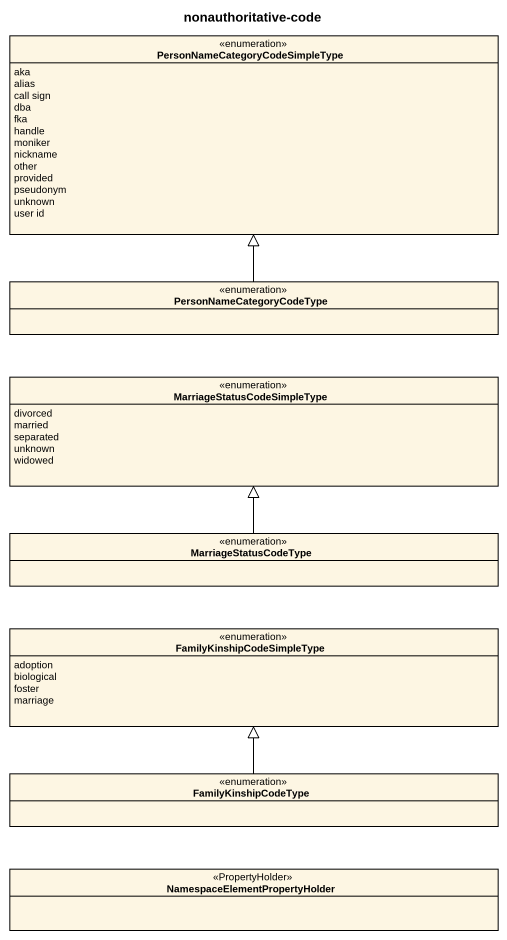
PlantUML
@startuml
title nonauthoritative-code
hide circle
hide empty members
enum "PersonNameCategoryCodeSimpleType" as PersonNameCategoryCodeSimple {
  aka
  alias
  call sign
  dba
  fka
  handle
  moniker
  nickname
  other
  provided
  pseudonym
  unknown
  user id
}
enum PersonNameCategoryCodeType
enum MarriageStatusCodeSimpleType {
  divorced
  married
  separated
  unknown
  widowed
}
enum MarriageStatusCodeType
enum FamilyKinshipCodeSimpleType {
  adoption
  biological
  foster
  marriage
}
enum FamilyKinshipCodeType
class "NamespaceElementPropertyHolder" as NamespaceElementPropertyHold <<PropertyHolder>>
PersonNameCategoryCodeType -up-|> PersonNameCategoryCodeSimple
MarriageStatusCodeType -up-|> MarriageStatusCodeSimpleType
FamilyKinshipCodeType -up-|> FamilyKinshipCodeSimpleType
@enduml
